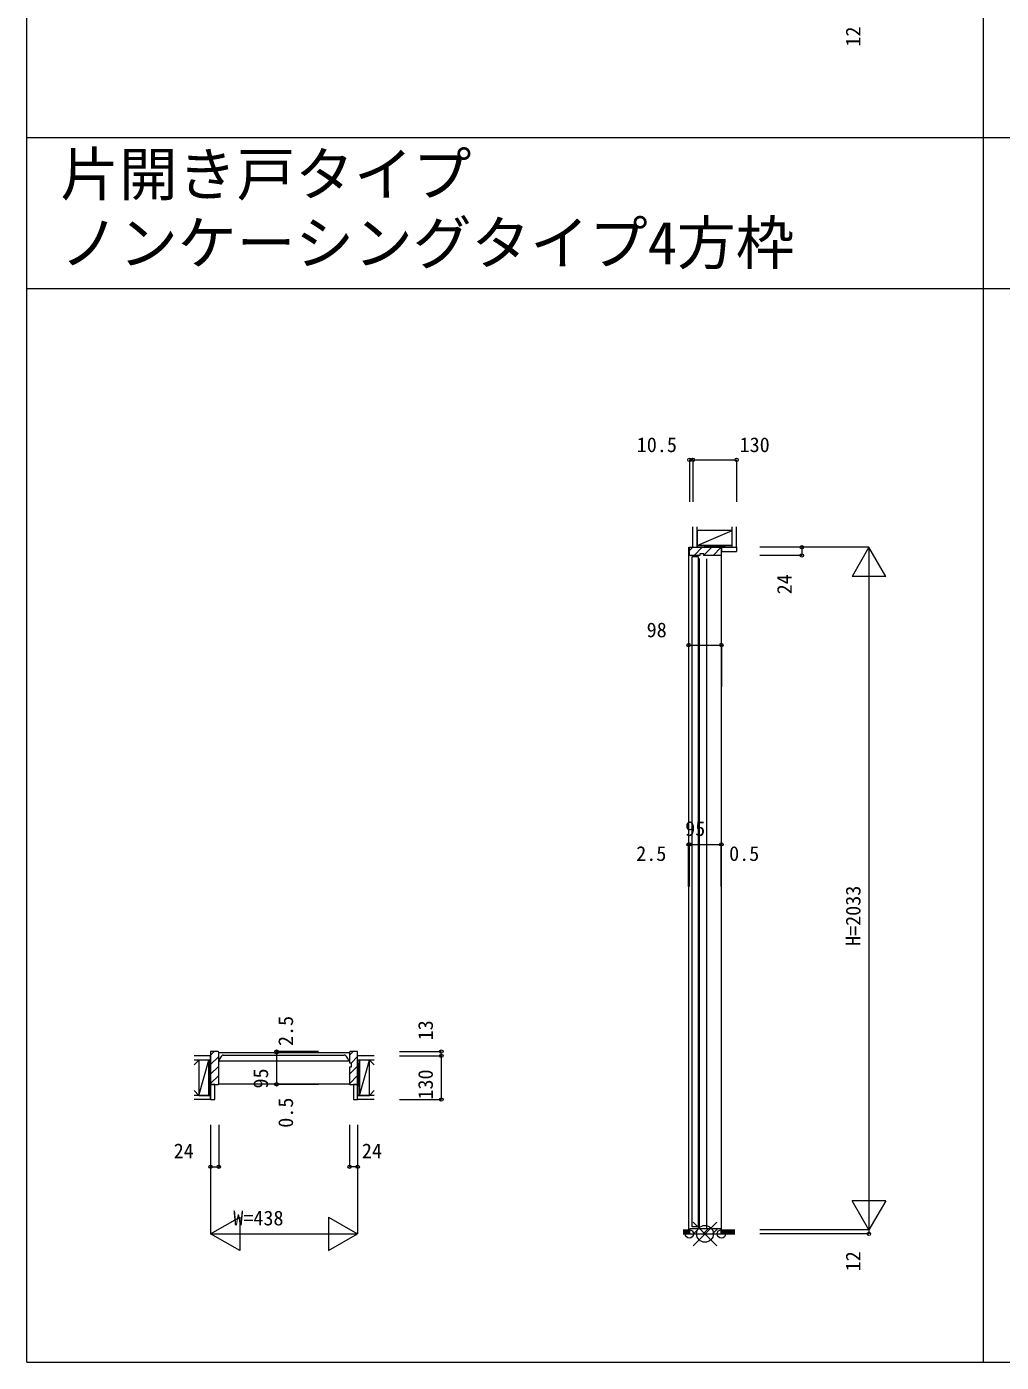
# Model space of a CAD drawing. Units: millimetres, scale not verified. Extents: x -14341 to 14341, y -10000 to 10000.
# Drawn here: x -14341 to -11437, y -10000 to -6022 of the extents above; entities that cross this region are included whole.
import ezdxf
from ezdxf.enums import TextEntityAlignment as Align

# ---------------------------------------------------------------- set-up
doc = ezdxf.new("R2010")
doc.units = ezdxf.units.MM
doc.header["$LTSCALE"] = 50
doc.header["$PDMODE"] = 32
doc.header["$PDSIZE"] = 25
for name, color, linetype, lineweight in [('0-0_0', 7, 'Continuous', 9), ('0-1_USER1', 7, 'Continuous', 9), ('0-2_YKK_ZWAK', 1, 'Continuous', 18), ('0-3_YKK_11', 4, 'Continuous', 9), ('0-4_YKK_12', 4, 'Continuous', 18), ('0-5_YKK_13', 4, 'Continuous', 18), ('0-6_YKK_D', 3, 'Continuous', 18), ('0-7_YSS_K', 2, 'Continuous', 18), ('0-8_YKK_A1', 7, 'Continuous', 9), ('0-9_YSS_KE', 5, 'Continuous', 9), ('0-A_YSS_KE', 5, 'Continuous', 9)]:
    doc.layers.add(name, color=color, linetype=linetype, lineweight=lineweight)
doc.styles.add('ＭＳ ゴシック', font='')
doc.styles.get('ＭＳ ゴシック').set_extended_font_data('MS Gothic')

msp = doc.modelspace()

# ---------------------------------------------------------------- linework, layer by layer
at = {"layer": '0-0_0'}
for p, q in [((-14340.51, -10000), (-14340.51, 10000)), ((-11490.51, -10000), (-11490.51, -2704)), ((-14340.51, -6352), (14159.49, -6352)), ((-14340.51, -6802), (14159.49, -6802)), ((-14340.51, -10000), (14340.51, -10000)), ((-14340.51, -10000), (-14339.51, -10000)), ((-14340.51, -10000), (-14339.51, -10000))]:
    msp.add_line(p, q, dxfattribs=at)
at = {"layer": '0-1_USER1'}
msp.add_line((-14340.51, -10000), (-14339.51, -10000), dxfattribs=at)
msp.add_line((-14340.51, -10000), (-14339.51, -10000), dxfattribs=at)
at = {"layer": '0-2_YKK_ZWAK'}
for p, q in [((-12355.3, -9652.86), (-12284.58, -9582.14)), ((-12355.3, -9582.14), (-12284.58, -9652.86)), ((-14340.51, -10000), (-14339.51, -10000)), ((-14340.51, -10000), (-14339.51, -10000))]:
    msp.add_line(p, q, dxfattribs=at)
msp.add_circle((-12319.94, -9617.5), 25, dxfattribs=at)
at = {"layer": '0-3_YKK_11'}
msp.add_line((-14340.51, -10000), (-14339.51, -10000), dxfattribs=at)
msp.add_line((-14340.51, -10000), (-14339.51, -10000), dxfattribs=at)
at = {"layer": '0-4_YKK_12'}
for p, q in [((-13792.59, -9074.5), (-13792.59, -9099.5)), ((-13770.59, -9074.5), (-13792.59, -9074.5)), ((-13792.59, -9084.93), (-13782.16, -9074.5)), ((-13792.59, -9113.21), (-13768.59, -9089.21)), ((-13792.59, -9099.5), (-13792.59, -9165.5)), ((-13768.59, -9172), (-13768.59, -9076.5)), ((-13768.59, -9077), (-13378.59, -9077)), ((-13767.09, -9100), (-13767.09, -9103)), ((-13767.09, -9103), (-13766.39, -9103)), ((-13382.09, -9103), (-13766.39, -9103)), ((-13754.85, -9085), (-13394.33, -9085)), ((-13382.09, -9100), (-13382.09, -9103)), ((-13378.59, -9085.31), (-13367.78, -9074.5)), ((-13378.59, -9076.5), (-13378.59, -9108.5)), ((-13378.59, -9108.5), (-13373.59, -9108.5)), ((-13354.59, -9074.5), (-13376.59, -9074.5)), ((-13373.59, -9108.59), (-13354.59, -9089.59)), ((-13373.59, -9108.5), (-13373.59, -9109.5)), ((-13373.59, -9109.5), (-13373.59, -9119.5)), ((-13354.59, -9099.5), (-13354.59, -9074.5)), ((-13354.59, -9165.5), (-13354.59, -9099.5)), ((-13792.59, -9141.5), (-13768.59, -9117.5)), ((-13792.59, -9169.78), (-13768.59, -9145.78)), ((-13378.59, -9141.88), (-13354.59, -9117.88)), ((-13378.59, -9120.5), (-13378.59, -9172)), ((-13373.59, -9120.5), (-13378.59, -9120.5)), ((-13378.59, -9170.16), (-13354.59, -9146.16)), ((-13373.59, -9119.5), (-13373.59, -9120.5)), ((-13792.59, -9165.5), (-13792.59, -9172.5)), ((-13792.59, -9172.5), (-13769.09, -9172.5)), ((-13769.09, -9172.5), (-13768.59, -9172)), ((-13378.59, -9172), (-13768.59, -9172)), ((-13378.59, -9172), (-13378.09, -9172.5)), ((-13378.09, -9172.5), (-13354.59, -9172.5)), ((-13354.59, -9172.5), (-13354.59, -9165.5)), ((-14340.51, -10000), (-14339.51, -10000)), ((-14340.51, -10000), (-14339.51, -10000))]:
    msp.add_line(p, q, dxfattribs=at)
for centre, radius, start, end in [((-13770.59, -9076.5), 2, 0.00001, 89.99999), ((-13762.39, -9100), 4.7, 154.60847, 180), ((-13727.16, -9116.72), 43.7, 136.77834, 154.60847), ((-13754.85, -9090.7), 5.7, 90, 136.77834), ((-13394.33, -9090.7), 5.7, 43.22166, 90), ((-13422.02, -9116.72), 43.7, 25.39153, 43.22166), ((-13386.79, -9100), 4.7, 0, 25.39153), ((-13376.59, -9076.5), 2, 90.00001, 179.99999)]:
    msp.add_arc(centre, radius, start, end, dxfattribs=at)
at = {"layer": '0-5_YKK_13'}
for p, q in [((-12368.94, -7572.5), (-12368.94, -9617.5)), ((-12366.44, -7582.4), (-12356.54, -7572.5)), ((-12366.44, -7572.5), (-12341.44, -7572.5)), ((-12366.44, -7594.5), (-12366.44, -7572.5)), ((-12334.94, -7596.5), (-12364.44, -7596.5)), ((-12352.26, -7596.5), (-12328.26, -7572.5)), ((-12341.44, -7572.5), (-12278.44, -7572.5)), ((-12335.29, -7596.5), (-12334.94, -7596.15)), ((-12334.94, -7591.5), (-12334.94, -7596.5)), ((-12333.94, -7591.5), (-12334.94, -7591.5)), ((-12323.94, -7591.5), (-12333.94, -7591.5)), ((-12322.94, -7591.5), (-12323.94, -7591.5)), ((-12322.94, -7595.47), (-12299.97, -7572.5)), ((-12322.94, -7596.5), (-12322.94, -7591.5)), ((-12271.94, -7596.5), (-12322.94, -7596.5)), ((-12295.69, -7596.5), (-12271.69, -7572.5)), ((-12278.44, -7572.5), (-12271.44, -7572.5)), ((-12271.44, -7596), (-12271.94, -7596.5)), ((-12271.44, -7572.5), (-12271.44, -7596)), ((-12270.94, -9617.5), (-12270.94, -7585)), ((-12358.44, -9596.5), (-12358.44, -7599.5)), ((-12358.44, -7599.5), (-12340.44, -7599.5)), ((-12340.44, -7599.5), (-12340.44, -9596.5)), ((-12337.44, -7605.4), (-12337.44, -9602.5)), ((-12314.44, -9602.5), (-12314.44, -7606.35)), ((-12366.44, -9604.5), (-12366.44, -9617.5)), ((-12366.44, -9617.5), (-12359.44, -9617.5)), ((-12273.44, -9602.5), (-12364.44, -9602.5)), ((-12359.44, -9617.5), (-12278.44, -9617.5)), ((-12340.44, -9596.5), (-12358.44, -9596.5)), ((-12353.73, -9617.5), (-12338.73, -9602.5)), ((-12325.44, -9617.5), (-12310.44, -9602.5)), ((-12297.16, -9617.5), (-12282.16, -9602.5)), ((-12278.44, -9617.5), (-12271.44, -9617.5)), ((-12271.44, -9617.5), (-12271.44, -9604.5)), ((-14340.51, -10000), (-14339.51, -10000)), ((-14340.51, -10000), (-14339.51, -10000))]:
    msp.add_line(p, q, dxfattribs=at)
for centre, start, end in [((-12364.44, -7594.5), 180.00001, 269.99999), ((-12364.44, -9604.5), 90.00001, 179.99999), ((-12273.44, -9604.5), 0.00001, 89.99999)]:
    msp.add_arc(centre, 2, start, end, dxfattribs=at)
at = {"layer": '0-6_YKK_D'}
msp.add_line((-14340.51, -10000), (-14339.51, -10000), dxfattribs=at)
msp.add_line((-14340.51, -10000), (-14339.51, -10000), dxfattribs=at)
at = {"layer": '0-7_YSS_K'}
for p, q in [((-12366.44, -7311.92), (-12366.44, -7436.92)), ((-12355.94, -7311.92), (-12366.44, -7311.92)), ((-12355.94, -7311.92), (-12225.94, -7311.92)), ((-12355.94, -7311.92), (-12355.94, -7436.92)), ((-12225.94, -7311.92), (-12225.94, -7436.92)), ((-11831.44, -7572.5), (-12156.44, -7572.5)), ((-12031.44, -7596.5), (-12156.44, -7596.5)), ((-12031.44, -7572.5), (-12031.44, -7596.5)), ((-11831.44, -7572.5), (-11881.44, -7659.1)), ((-11781.44, -7659.1), (-11831.44, -7572.5)), ((-11781.44, -7659.1), (-11881.44, -7659.1)), ((-12368.94, -7863.49), (-12368.94, -7988.49)), ((-12368.94, -7863.49), (-12270.94, -7863.49)), ((-12270.94, -7863.49), (-12270.94, -7988.49)), ((-12368.94, -8582.57), (-12368.94, -8457.57)), ((-12368.94, -8457.57), (-12366.44, -8457.57)), ((-12366.44, -8582.57), (-12366.44, -8457.57)), ((-12366.44, -8457.57), (-12271.44, -8457.57)), ((-12271.44, -8582.57), (-12271.44, -8457.57)), ((-12271.44, -8457.57), (-12270.94, -8457.57)), ((-12270.94, -8582.57), (-12270.94, -8457.57)), ((-13471.14, -9074.5), (-13596.14, -9074.5)), ((-13596.14, -9074.5), (-13596.14, -9077)), ((-13230.35, -9074.5), (-13105.35, -9074.5)), ((-13230.35, -9087.5), (-13105.35, -9087.5)), ((-13105.35, -9087.5), (-13105.35, -9074.5)), ((-13105.35, -9087.5), (-13105.35, -9217.5)), ((-13471.14, -9172), (-13596.14, -9172)), ((-13471.14, -9172.5), (-13596.14, -9172.5)), ((-13230.35, -9217.5), (-13105.35, -9217.5)), ((-13792.59, -9292.5), (-13792.59, -9617.5)), ((-13768.59, -9292.5), (-13768.59, -9417.5)), ((-13378.59, -9292.5), (-13378.59, -9417.5)), ((-13354.59, -9292.5), (-13354.59, -9617.5)), ((-13792.59, -9417.5), (-13768.59, -9417.5)), ((-13354.59, -9417.5), (-13378.59, -9417.5)), ((-11781.44, -9518.9), (-11881.44, -9518.9)), ((-11831.44, -9605.5), (-11881.44, -9518.9)), ((-11781.44, -9518.9), (-11831.44, -9605.5)), ((-13705.99, -9567.5), (-13705.99, -9667.5)), ((-13441.19, -9567.5), (-13354.59, -9617.5)), ((-13441.19, -9567.5), (-13441.19, -9667.5)), ((-13792.59, -9617.5), (-13354.59, -9617.5)), ((-13441.19, -9667.5), (-13354.59, -9617.5)), ((-11831.44, -9617.5), (-12156.44, -9617.5)), ((-11831.44, -9605.5), (-11831.44, -9617.5)), ((-14340.51, -10000), (-14339.51, -10000)), ((-14340.51, -10000), (-14339.51, -10000))]:
    msp.add_line(p, q, dxfattribs=at)
for points in [[(-11831.44, -7572.5), (-11831.44, -9605.5), (-12156.44, -9605.5)], [(-13471.14, -9077), (-13596.14, -9077), (-13596.14, -9172), (-13596.14, -9172.5)], [(-13705.99, -9667.5), (-13792.59, -9617.5), (-13705.99, -9567.5)]]:
    msp.add_lwpolyline(points, dxfattribs=at)
for centre in [(-12366.44, -7311.92), (-12355.94, -7311.92), (-12225.94, -7311.92), (-12031.44, -7572.5), (-12031.44, -7596.5), (-12368.94, -7863.49), (-12270.94, -7863.49), (-12368.94, -8457.57), (-12366.44, -8457.57), (-12271.44, -8457.57), (-12270.94, -8457.57), (-13596.14, -9074.5), (-13105.35, -9074.5), (-13596.14, -9077), (-13105.35, -9087.5), (-13596.14, -9172), (-13596.14, -9172.5), (-13105.35, -9217.5), (-13792.59, -9417.5), (-13768.59, -9417.5), (-13378.59, -9417.5), (-13354.59, -9417.5), (-11831.44, -9617.5)]:
    msp.add_circle(centre, 5, dxfattribs=at)
at = {"layer": '0-8_YKK_A1'}
for p, q in [((-12355.94, -7572.5), (-12355.94, -7511.92)), ((-12343.44, -7572.5), (-12343.44, -7511.92)), ((-12238.44, -7572.5), (-12238.44, -7511.92)), ((-12343.44, -7567.5), (-12238.44, -7522.5)), ((-12238.44, -7522.5), (-12343.44, -7522.5)), ((-12343.44, -7522.5), (-12343.44, -7567.5)), ((-12238.44, -7567.5), (-12238.44, -7522.5)), ((-12355.94, -7572.5), (-12343.44, -7572.5)), ((-12343.44, -7572.5), (-12238.44, -7567.5)), ((-12343.44, -7567.5), (-12343.44, -7572.5)), ((-12343.44, -7572.5), (-12238.44, -7572.5)), ((-12270.94, -7572.5), (-12270.94, -7585)), ((-12270.94, -7572.5), (-12225.94, -7572.5)), ((-12270.94, -7585), (-12225.94, -7585)), ((-12238.44, -7572.5), (-12238.44, -7567.5)), ((-12225.94, -7572.5), (-12225.94, -7585)), ((-13792.59, -9087.5), (-13841.83, -9087.5)), ((-13792.59, -9100), (-13841.83, -9100)), ((-13827.59, -9100), (-13841.83, -9114.24)), ((-13797.59, -9100), (-13827.59, -9100)), ((-13797.59, -9205), (-13792.59, -9100)), ((-13797.59, -9205), (-13797.59, -9100)), ((-13797.59, -9100), (-13797.59, -9205)), ((-13792.59, -9100), (-13797.59, -9100)), ((-13792.59, -9100), (-13792.59, -9087.5)), ((-13792.59, -9205), (-13792.59, -9100)), ((-13354.59, -9100), (-13354.59, -9087.5)), ((-13305.35, -9087.5), (-13354.59, -9087.5)), ((-13354.59, -9205), (-13349.59, -9100)), ((-13354.59, -9100), (-13354.59, -9205)), ((-13349.59, -9100), (-13354.59, -9100)), ((-13305.35, -9100), (-13354.59, -9100)), ((-13349.59, -9205), (-13319.59, -9100)), ((-13349.59, -9205), (-13349.59, -9100)), ((-13349.59, -9100), (-13349.59, -9205)), ((-13319.59, -9100), (-13349.59, -9100)), ((-13319.59, -9205), (-13319.59, -9100)), ((-13319.59, -9100), (-13305.35, -9114.24)), ((-13792.59, -9172.5), (-13792.59, -9217.5)), ((-13780.09, -9172.5), (-13792.59, -9172.5)), ((-13780.09, -9217.5), (-13780.09, -9172.5)), ((-13367.09, -9172.5), (-13367.09, -9217.5)), ((-13354.59, -9172.5), (-13367.09, -9172.5)), ((-13354.59, -9217.5), (-13354.59, -9172.5)), ((-13827.59, -9205), (-13841.83, -9190.76)), ((-13792.59, -9205), (-13841.83, -9205)), ((-13792.59, -9217.5), (-13841.83, -9217.5)), ((-13827.59, -9205), (-13797.59, -9205)), ((-13797.59, -9205), (-13792.59, -9205)), ((-13792.59, -9217.5), (-13792.59, -9205)), ((-13792.59, -9217.5), (-13780.09, -9217.5)), ((-13367.09, -9217.5), (-13354.59, -9217.5)), ((-13354.59, -9205), (-13349.59, -9205)), ((-13354.59, -9217.5), (-13354.59, -9205)), ((-13305.35, -9205), (-13354.59, -9205)), ((-13305.35, -9217.5), (-13354.59, -9217.5)), ((-13349.59, -9205), (-13319.59, -9205)), ((-13319.59, -9205), (-13305.35, -9190.76)), ((-12384.94, -9605.5), (-12366.44, -9605.5)), ((-12384.94, -9607.5), (-12366.44, -9607.5)), ((-12384.94, -9609.5), (-12366.44, -9609.5)), ((-12384.94, -9611.5), (-12366.44, -9611.5)), ((-12384.94, -9613.5), (-12366.44, -9613.5)), ((-12384.94, -9615.5), (-12366.44, -9615.5)), ((-12384.94, -9617.5), (-12366.44, -9617.5)), ((-12368.94, -9608.05), (-12366.44, -9605.55)), ((-12366.44, -9609.86), (-12368.94, -9607.36)), ((-12368.94, -9610.87), (-12366.44, -9608.37)), ((-12366.44, -9612.69), (-12368.94, -9610.19)), ((-12368.94, -9613.7), (-12366.44, -9611.2)), ((-12366.44, -9615.52), (-12368.94, -9613.02)), ((-12368.94, -9616.53), (-12366.44, -9614.03)), ((-12367.28, -9617.5), (-12368.94, -9615.84)), ((-12366.44, -9607.03), (-12367.97, -9605.5)), ((-12367.08, -9617.5), (-12366.44, -9616.86)), ((-12271.44, -9605.5), (-12231.44, -9605.5)), ((-12271.44, -9607.5), (-12231.44, -9607.5)), ((-12270.94, -9609.19), (-12271.44, -9608.69)), ((-12271.44, -9609.54), (-12270.94, -9609.04)), ((-12271.44, -9609.5), (-12231.44, -9609.5)), ((-12271.44, -9611.5), (-12231.44, -9611.5)), ((-12270.94, -9612.02), (-12271.44, -9611.52)), ((-12271.44, -9612.37), (-12270.94, -9611.87)), ((-12271.44, -9613.5), (-12231.44, -9613.5)), ((-12270.94, -9614.85), (-12271.44, -9614.35)), ((-12271.44, -9615.2), (-12270.94, -9614.7)), ((-12271.44, -9615.5), (-12231.44, -9615.5)), ((-12271.12, -9617.5), (-12271.44, -9617.18)), ((-12271.44, -9617.5), (-12231.44, -9617.5)), ((-14340.51, -10000), (-14339.51, -10000)), ((-14340.51, -10000), (-14339.51, -10000))]:
    msp.add_line(p, q, dxfattribs=at)
for points in [[(-12238.44, -7572.5), (-12225.94, -7572.5), (-12225.94, -7511.92)], [(-12238.44, -7567.5), (-12343.44, -7567.5), (-12238.44, -7567.5)], [(-13827.59, -9100), (-13827.59, -9205), (-13797.59, -9100)]]:
    msp.add_lwpolyline(points, dxfattribs=at)
for p in [(-12366.44, -9617.5), (-12270.94, -9617.5)]:
    msp.add_point(p, dxfattribs=at)
at = {"layer": '0-9_YSS_KE'}
msp.add_line((-14340.51, -10000), (-14339.51, -10000), dxfattribs=at)
msp.add_line((-14340.51, -10000), (-14339.51, -10000), dxfattribs=at)
at = {"layer": '0-A_YSS_KE'}
msp.add_line((-14340.51, -10000), (-14339.51, -10000), dxfattribs=at)
msp.add_line((-14340.51, -10000), (-14339.51, -10000), dxfattribs=at)

# ---------------------------------------------------------------- texts
at = {"layer": '0-1_USER1', "style": 'ＭＳ ゴシック'}
for s, p in [('片開き戸タイプ', (-14240.51, -6563.66)), ('ノンケーシングタイプ4方枠', (-14240.51, -6768.25))]:
    msp.add_text(s, height=128.3, dxfattribs=at).set_placement(p, align=Align.BOTTOM_LEFT)
at = {"layer": '0-7_YSS_K', "style": 'ＭＳ ゴシック'}
for s, p in [('12', (-11843.44, -6081.14)), ('24', (-12048.03, -7712.53)), ('H=2033', (-11843.44, -8760)), ('2.5', (-13533.88, -9057.98)), ('13', (-13117.35, -9041.23)), ('95', (-13608.14, -9184.5)), ('130', (-13117.35, -9217.5)), ('0.5', (-13533.88, -9301.35)), ('12', (-11843.44, -9729.14))]:
    msp.add_text(s, height=43.99, rotation=90, dxfattribs=at).set_placement(p, align=Align.BOTTOM_LEFT)
for s, p in [('10.5', (-12523.2, -7302.16)), ('130', (-12216.86, -7302.16)), ('98', (-12493.69, -7853.73)), ('95', (-12378.94, -8445.57)), ('2.5', (-12524.76, -8519.82)), ('0.5', (-12248, -8519.82)), ('24', (-13902.59, -9405.5)), ('24', (-13342.01, -9405.5)), ('W=438', (-13725.13, -9605.5))]:
    msp.add_text(s, height=43.99, dxfattribs=at).set_placement(p, align=Align.BOTTOM_LEFT)

doc.saveas('drawing.dxf')
